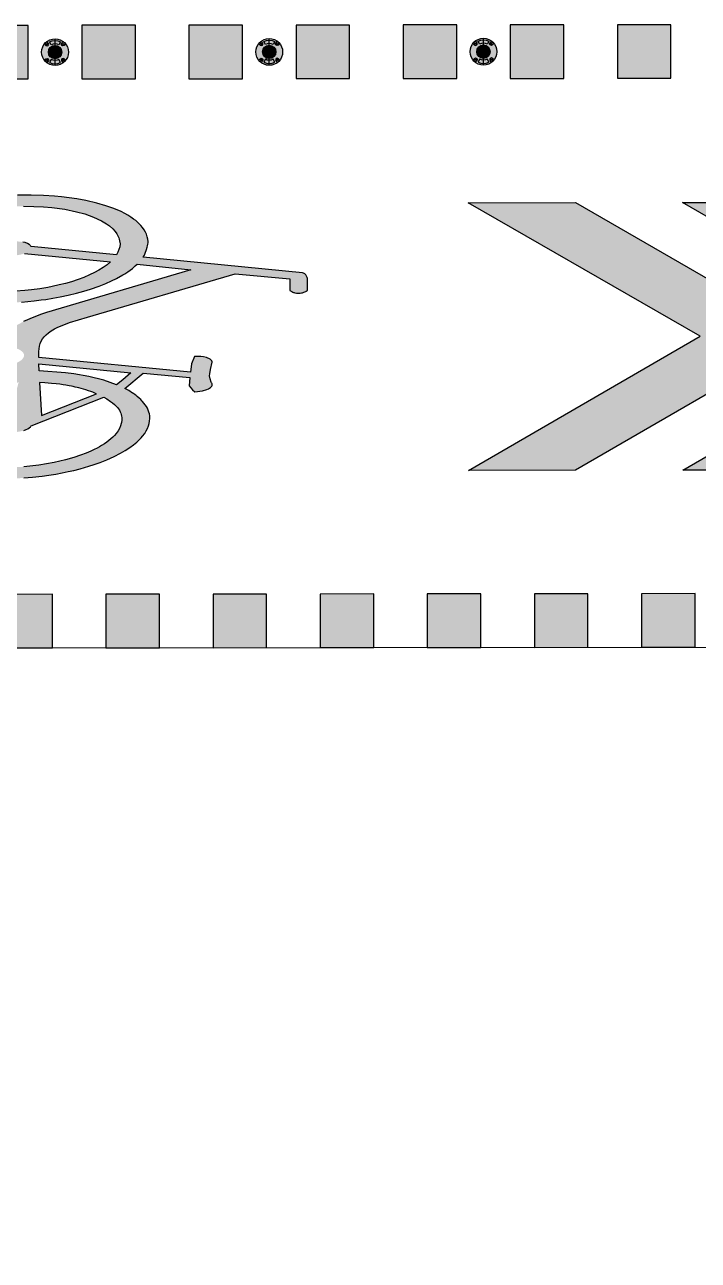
# Model space of a CAD drawing. Header units: metres. Extents: x 668617 to 675126, y 2286318 to 2293677.
# Drawn here: x 668991.56 to 668996.59, y 2287198.26 to 2287207.49 of the extents above; entities that cross this region are included whole.
import ezdxf

# ---------------------------------------------------------------- set-up
doc = ezdxf.new("R2010")
doc.units = ezdxf.units.M
doc.header["$MEASUREMENT"] = 0
for name, color, linetype in [('DMTG-B-CuadrosVerdes', 94, 'Continuous'), ('DMTG-M-VIALETON', 92, 'Continuous'), ('DMTG-PB-BANQUETAS', 251, 'Continuous'), ('DMTG-SH-SOLO BUS BICI', 252, 'Continuous')]:
    doc.layers.add(name, color=color, linetype=linetype)

# ---------------------------------------------------------------- blocks, each defined once
blk = doc.blocks.new('*U113')
h = blk.add_hatch(color=256)
h.dxf.hatch_style = 1
h.paths.add_polyline_path([(12.6244, 4.2499), (13.0244, 4.2499), (13.0244, 4.6499), (12.6244, 4.6499)])
h = blk.add_hatch(color=256)
h.dxf.hatch_style = 1
h.paths.add_polyline_path([(12.6244, 4.2499), (13.0244, 4.2499), (13.0244, 4.6499), (12.6244, 4.6499)])
h = blk.add_hatch(color=256)
h.dxf.hatch_style = 1
h.paths.add_polyline_path([(13.4244, 4.2499), (13.8244, 4.2499), (13.8244, 4.6499), (13.4244, 4.6499)])
h = blk.add_hatch(color=256)
h.dxf.hatch_style = 1
h.paths.add_polyline_path([(13.4244, 4.2499), (13.8244, 4.2499), (13.8244, 4.6499), (13.4244, 4.6499)])
h = blk.add_hatch(color=256)
h.dxf.hatch_style = 1
h.paths.add_polyline_path([(14.2244, 4.2499), (14.6244, 4.2499), (14.6244, 4.6499), (14.2244, 4.6499)])
h = blk.add_hatch(color=256)
h.dxf.hatch_style = 1
h.paths.add_polyline_path([(14.2244, 4.2499), (14.6244, 4.2499), (14.6244, 4.6499), (14.2244, 4.6499)])
h = blk.add_hatch(color=256)
h.dxf.hatch_style = 1
h.paths.add_polyline_path([(15.0244, 4.2499), (15.4244, 4.2499), (15.4244, 4.6499), (15.0244, 4.6499)])
h = blk.add_hatch(color=256)
h.dxf.hatch_style = 1
h.paths.add_polyline_path([(15.0244, 4.2499), (15.4244, 4.2499), (15.4244, 4.6499), (15.0244, 4.6499)])
h = blk.add_hatch(color=256)
h.dxf.hatch_style = 1
h.paths.add_polyline_path([(15.8244, 4.2499), (16.2244, 4.2499), (16.2244, 4.6499), (15.8244, 4.6499)])
h = blk.add_hatch(color=256)
h.dxf.hatch_style = 1
h.paths.add_polyline_path([(15.8244, 4.2499), (16.2244, 4.2499), (16.2244, 4.6499), (15.8244, 4.6499)])
h = blk.add_hatch(color=256)
h.dxf.hatch_style = 1
h.paths.add_polyline_path([(16.6244, 4.2499), (17.0244, 4.2499), (17.0244, 4.6499), (16.6244, 4.6499)])
h = blk.add_hatch(color=256)
h.dxf.hatch_style = 1
h.paths.add_polyline_path([(16.6244, 4.2499), (17.0244, 4.2499), (17.0244, 4.6499), (16.6244, 4.6499)])
h = blk.add_hatch(color=256)
h.dxf.hatch_style = 1
h.paths.add_polyline_path([(17.4244, 4.2499), (17.8244, 4.2499), (17.8244, 4.6499), (17.4244, 4.6499)])
h = blk.add_hatch(color=256)
h.dxf.hatch_style = 1
h.paths.add_polyline_path([(12.8, 0), (13.2, 0), (13.2, 0.4), (12.8, 0.4)])
h = blk.add_hatch(color=256)
h.dxf.hatch_style = 1
h.paths.add_polyline_path([(12.8, 0), (13.2, 0), (13.2, 0.4), (12.8, 0.4)])
h = blk.add_hatch(color=256)
h.dxf.hatch_style = 1
h.paths.add_polyline_path([(13.6, 0), (14, 0), (14, 0.4), (13.6, 0.4)])
h = blk.add_hatch(color=256)
h.dxf.hatch_style = 1
h.paths.add_polyline_path([(13.6, 0), (14, 0), (14, 0.4), (13.6, 0.4)])
h = blk.add_hatch(color=256)
h.dxf.hatch_style = 1
h.paths.add_polyline_path([(14.4, 0), (14.8, 0), (14.8, 0.4), (14.4, 0.4)])
h = blk.add_hatch(color=256)
h.dxf.hatch_style = 1
h.paths.add_polyline_path([(14.4, 0), (14.8, 0), (14.8, 0.4), (14.4, 0.4)])
h = blk.add_hatch(color=256)
h.dxf.hatch_style = 1
h.paths.add_polyline_path([(15.2, 0), (15.6, 0), (15.6, 0.4), (15.2, 0.4)])
h = blk.add_hatch(color=256)
h.dxf.hatch_style = 1
h.paths.add_polyline_path([(15.2, 0), (15.6, 0), (15.6, 0.4), (15.2, 0.4)])
h = blk.add_hatch(color=256)
h.dxf.hatch_style = 1
h.paths.add_polyline_path([(16, 0), (16.4, 0), (16.4, 0.4), (16, 0.4)])
h = blk.add_hatch(color=256)
h.dxf.hatch_style = 1
h.paths.add_polyline_path([(16, 0), (16.4, 0), (16.4, 0.4), (16, 0.4)])
h = blk.add_hatch(color=256)
h.dxf.hatch_style = 1
h.paths.add_polyline_path([(16.8, 0), (17.2, 0), (17.2, 0.4), (16.8, 0.4)])
h = blk.add_hatch(color=256)
h.dxf.hatch_style = 1
h.paths.add_polyline_path([(16.8, 0), (17.2, 0), (17.2, 0.4), (16.8, 0.4)])
h = blk.add_hatch(color=256)
h.dxf.hatch_style = 1
h.paths.add_polyline_path([(17.6, 0), (18, 0), (18, 0.4), (17.6, 0.4)])
for points in [[(12.6244, 4.2499), (13.0244, 4.2499), (13.0244, 4.6499), (12.6244, 4.6499)], [(12.6244, 4.2499), (13.0244, 4.2499), (13.0244, 4.6499), (12.6244, 4.6499)], [(13.4244, 4.2499), (13.8244, 4.2499), (13.8244, 4.6499), (13.4244, 4.6499)], [(13.4244, 4.2499), (13.8244, 4.2499), (13.8244, 4.6499), (13.4244, 4.6499)], [(14.2244, 4.2499), (14.6244, 4.2499), (14.6244, 4.6499), (14.2244, 4.6499)], [(14.2244, 4.2499), (14.6244, 4.2499), (14.6244, 4.6499), (14.2244, 4.6499)], [(15.0244, 4.2499), (15.4244, 4.2499), (15.4244, 4.6499), (15.0244, 4.6499)], [(15.0244, 4.2499), (15.4244, 4.2499), (15.4244, 4.6499), (15.0244, 4.6499)], [(15.8244, 4.2499), (16.2244, 4.2499), (16.2244, 4.6499), (15.8244, 4.6499)], [(15.8244, 4.2499), (16.2244, 4.2499), (16.2244, 4.6499), (15.8244, 4.6499)], [(16.6244, 4.2499), (17.0244, 4.2499), (17.0244, 4.6499), (16.6244, 4.6499)], [(16.6244, 4.2499), (17.0244, 4.2499), (17.0244, 4.6499), (16.6244, 4.6499)], [(17.4244, 4.2499), (17.8244, 4.2499), (17.8244, 4.6499), (17.4244, 4.6499)], [(12.8, 0), (13.2, 0), (13.2, 0.4), (12.8, 0.4)], [(12.8, 0), (13.2, 0), (13.2, 0.4), (12.8, 0.4)], [(13.6, 0), (14, 0), (14, 0.4), (13.6, 0.4)], [(13.6, 0), (14, 0), (14, 0.4), (13.6, 0.4)], [(14.4, 0), (14.8, 0), (14.8, 0.4), (14.4, 0.4)], [(14.4, 0), (14.8, 0), (14.8, 0.4), (14.4, 0.4)], [(15.2, 0), (15.6, 0), (15.6, 0.4), (15.2, 0.4)], [(15.2, 0), (15.6, 0), (15.6, 0.4), (15.2, 0.4)], [(16, 0), (16.4, 0), (16.4, 0.4), (16, 0.4)], [(16, 0), (16.4, 0), (16.4, 0.4), (16, 0.4)], [(16.8, 0), (17.2, 0), (17.2, 0.4), (16.8, 0.4)], [(16.8, 0), (17.2, 0), (17.2, 0.4), (16.8, 0.4)], [(17.6, 0), (18, 0), (18, 0.4), (17.6, 0.4)]]:
    blk.add_lwpolyline(points, close=True)
blk = doc.blocks.new('*U227')
at = {"ltscale": 50}
h = blk.add_hatch(color=252, dxfattribs=at)
h.dxf.hatch_style = 1
h.paths.add_polyline_path([(-0.9999, 10.3991), (0.0001, 12.1293), (1.0001, 10.3991), (1.0001, 11.1986), (0.0001, 12.9293), (-0.9999, 11.1986)])
h = blk.add_hatch(color=252, dxfattribs=at)
h.dxf.hatch_style = 1
h.paths.add_polyline_path([(-0.9999, 8.8), (0.0001, 10.5303), (1.0001, 8.8), (1.0001, 9.5995), (0.0001, 11.3302), (-0.9999, 9.5995)])
h = blk.add_hatch(color=252)
h.dxf.hatch_style = 1
h.paths.add_polyline_path([(1.0529, 5.4769), (1.0478, 5.5424), (1.0391, 5.6153), (1.0322, 5.6654), (1.0239, 5.7174), (1.0151, 5.7652), (1.0058, 5.8101), (0.9968, 5.851), (0.9844, 5.8993), (0.9757, 5.9306), (0.9656, 5.9646), (0.953, 6.0043), (0.9372, 6.0483), (0.9171, 6.0992), (0.894, 6.1518), (0.8696, 6.1995), (0.8488, 6.2353), (0.8261, 6.271), (0.8069, 6.2966), (0.786, 6.3219), (0.7709, 6.3383), (0.7545, 6.3541), (0.7409, 6.3657), (0.7205, 6.3815), (0.7019, 6.3932), (0.6849, 6.4021), (0.6656, 6.4098), (0.6477, 6.4149), (0.6292, 6.4182), (0.6088, 6.4196), (0.604, 6.4196), (0.5897, 6.4185), (0.5748, 6.4159), (0.5613, 6.4124), (0.5473, 6.4075), (0.5333, 6.4013), (0.5203, 6.3941), (0.5067, 6.3853), (0.4939, 6.3756), (0.482, 6.3656), (0.4765, 6.3603), (0.4683, 6.3526), (0.4566, 6.3398), (0.4442, 6.3251), (0.4386, 6.3179), (0.4332, 6.311), (0.4239, 6.2975), (0.4191, 6.2902), (0.412, 6.2792), (0.408, 6.2726), (0.4015, 6.2617), (0.3965, 6.2528), (0.3911, 6.2429), (0.386, 6.2333), (0.271, 6.3696), (0.3026, 6.7193), (0.3671, 6.7132), (0.396, 6.7394), (0.411, 6.7551), (0.4036, 6.8123), (0.3946, 6.8443), (0.389, 6.8577), (0.3847, 6.8656), (0.3792, 6.8735), (0.3739, 6.8789), (0.3693, 6.8822), (0.3645, 6.8844), (0.3601, 6.8853), (0.3521, 6.8849), (0.3467, 6.8829), (0.3395, 6.8784), (0.3134, 6.8696), (0.292, 6.8659), (0.2755, 6.867), (0.245, 6.8719), (0.1897, 6.8862), (0.1864, 6.8854), (0.1792, 6.882), (0.1728, 6.8765), (0.1672, 6.8695), (0.1628, 6.8618), (0.1586, 6.8524), (0.1553, 6.8422), (0.1504, 6.8211), (0.1478, 6.8), (0.146, 6.7545), (0.2015, 6.7306), (0.2642, 6.7231), (0.154, 5.5901), (0.1307, 5.5898), (0.1091, 5.5904), (0.0887, 5.5924), (0.0677, 5.5964), (0.0484, 5.6019), (0.0308, 5.6093), (0.014, 5.6189), (-0.0021, 5.631), (-0.0171, 5.6454), (-0.0312, 5.6623), (-0.0456, 5.6829), (-0.0604, 5.7085), (-0.0722, 5.7321), (-0.0864, 5.7645), (-0.1078, 5.8212), (-0.1486, 5.9536), (-0.471, 7.0579), (-0.4313, 7.4666), (-0.3462, 7.4674), (-0.3428, 7.471), (-0.3397, 7.4762), (-0.3367, 7.4818), (-0.3339, 7.488), (-0.3313, 7.4943), (-0.33, 7.4985), (-0.3282, 7.5046), (-0.3259, 7.5161), (-0.3247, 7.5328), (-0.3253, 7.5434), (-0.3269, 7.554), (-0.3284, 7.5607), (-0.3317, 7.5709), (-0.3349, 7.579), (-0.3378, 7.5848), (-0.3405, 7.5894), (-0.3443, 7.5955), (-0.3473, 7.5988), (-0.4259, 7.5981), (-0.4341, 7.5972), (-0.4431, 7.5955), (-0.4526, 7.592), (-0.4614, 7.5868), (-0.4694, 7.5791), (-0.4756, 7.5686), (-0.4777, 7.5622), (-0.5945, 6.3712), (-0.5996, 6.3745), (-0.6116, 6.381), (-0.625, 6.3869), (-0.6539, 6.397), (-0.669, 6.4011), (-0.6813, 6.4041), (-0.6928, 6.4064), (-0.7025, 6.4078), (-0.7051, 6.408), (-0.7118, 6.4078), (-0.7301, 6.4061), (-0.7483, 6.4022), (-0.7662, 6.3963), (-0.7834, 6.3884), (-0.8005, 6.3785), (-0.8172, 6.3665), (-0.8329, 6.3532), (-0.8492, 6.3374), (-0.8682, 6.3153), (-0.8804, 6.2999), (-0.8947, 6.2793), (-0.9088, 6.2567), (-0.9215, 6.2333), (-0.9355, 6.2067), (-0.9589, 6.1522), (-0.9803, 6.092), (-1.0001, 6.0253), (-1.0192, 5.9438), (-1.0322, 5.8761), (-1.0473, 5.7608), (-1.0524, 5.7083), (-1.0574, 5.6272), (-1.0598, 5.5361), (-1.0584, 5.4324), (-1.0554, 5.3527), (-1.048, 5.2587), (-1.0304, 5.1181), (-1.0143, 5.0282), (-1.0072, 4.9971), (-0.9977, 4.9564), (-0.9883, 4.9165), (-0.9745, 4.8692), (-0.9671, 4.8439), (-0.9588, 4.818), (-0.9394, 4.7634), (-0.917, 4.7071), (-0.8889, 4.6454), (-0.8615, 4.5961), (-0.838, 4.56), (-0.8195, 4.5324), (-0.7955, 4.5032), (-0.7877, 4.4947), (-0.7787, 4.4848), (-0.7699, 4.4763), (-0.7621, 4.4685), (-0.7543, 4.4618), (-0.7457, 4.4542), (-0.734, 4.4454), (-0.7257, 4.4393), (-0.7153, 4.4327), (-0.7089, 4.4286), (-0.7022, 4.425), (-0.6916, 4.4195), (-0.6838, 4.4162), (-0.675, 4.4125), (-0.6684, 4.41), (-0.6595, 4.4075), (-0.6519, 4.4051), (-0.6449, 4.4038), (-0.6367, 4.4021), (-0.6284, 4.4013), (-0.6213, 4.4006), (-0.6112, 4.4), (-0.6051, 4.4011), (-0.5949, 4.4041), (-0.5838, 4.4078), (-0.5675, 4.4146), (-0.551, 4.4233), (-0.5337, 4.4342), (-0.5174, 4.4463), (-0.5008, 4.4601), (-0.4859, 4.4748), (-0.4707, 4.4914), (-0.4556, 4.5095), (-0.4408, 4.5294), (-0.4264, 4.5509), (-0.4129, 4.5731), (-0.4002, 4.5956), (-0.3872, 4.6209), (-0.365, 4.6702), (-0.3516, 4.7046), (-0.3379, 4.7441), (-0.3214, 4.7961), (-0.305, 4.861), (-0.2958, 4.9037), (-0.2828, 4.9729), (-0.2752, 5.0222), (-0.2689, 5.08), (-0.2626, 5.1448), (-0.2592, 5.2139), (-0.2567, 5.297), (-0.2569, 5.3641), (-0.2579, 5.3932), (-0.259, 5.4236), (-0.2613, 5.4622), (-0.2653, 5.5101), (-0.2697, 5.5576), (-0.2765, 5.6095), (-0.2808, 5.6446), (-0.2892, 5.6952), (-0.2989, 5.7503), (-0.3114, 5.8113), (-0.3263, 5.8719), (-0.3415, 5.9272), (-0.3571, 5.9774), (-0.3796, 6.0419), (-0.3988, 6.0908), (-0.4179, 6.1341), (-0.437, 6.1727), (-0.4626, 6.2183), (-0.4719, 6.2336), (-0.4871, 6.2565), (-0.5116, 6.2903), (-0.5303, 6.312), (-0.5427, 6.3252), (-0.5013, 6.726), (-0.1825, 5.6484), (-0.167, 5.604), (-0.156, 5.5746), (-0.1437, 5.5426), (-0.1284, 5.5065), (-0.1149, 5.4769), (-0.1005, 5.4485), (-0.0883, 5.4266), (-0.0757, 5.406), (-0.062, 5.3847), (-0.045, 5.3627), (-0.0293, 5.3455), (-0.0124, 5.3289), (0.0049, 5.316), (0.0176, 5.3086), (0.0259, 5.3044), (0.0263, 5.2962), (0.028, 5.2719), (0.0316, 5.2415), (0.0342, 5.2177), (0.0391, 5.1901), (0.0427, 5.1718), (0.0486, 5.1464), (0.0576, 5.1162), (0.0644, 5.096), (0.0155, 4.9364), (-0.0088, 4.9362), (-0.0097, 4.936), (-0.0133, 4.9337), (-0.0165, 4.9301), (-0.0192, 4.9252), (-0.0215, 4.9193), (-0.0232, 4.9125), (-0.0245, 4.9048), (-0.025, 4.8872), (-0.0227, 4.8703), (-0.0207, 4.8629), (-0.0181, 4.856), (-0.0152, 4.8505), (-0.0119, 4.8453), (-0.0084, 4.842), (-0.0048, 4.8398), (-0.0028, 4.8394), (-0.0017, 4.8392), (0.0937, 4.8401), (0.0964, 4.8412), (0.0998, 4.8443), (0.1028, 4.8487), (0.1053, 4.8541), (0.1073, 4.8608), (0.1088, 4.868), (0.11, 4.8846), (0.1082, 4.9021), (0.1043, 4.9171), (0.1014, 4.9237), (0.0983, 4.929), (0.0949, 4.9329), (0.0912, 4.9357), (0.0874, 4.9368), (0.0864, 4.937), (0.0725, 4.9369), (0.1002, 5.0254), (0.1069, 5.0169), (0.1206, 5.003), (0.1279, 4.9975), (0.1347, 4.9933), (0.1417, 4.9901), (0.1496, 4.9877), (0.1573, 4.9863), (0.1608, 4.9862), (0.1632, 4.9861), (0.1694, 4.9865), (0.181, 4.9893), (0.1919, 4.9948), (0.2018, 5.0023), (0.2107, 5.012), (0.219, 5.0236), (0.2265, 5.0368), (0.2337, 5.0521), (0.2451, 5.0843), (0.2497, 5.1012), (0.2574, 5.1359), (0.2633, 5.1725), (0.2671, 5.2068), (0.2687, 5.223), (0.2696, 5.2333), (0.2705, 5.2473), (0.278, 5.1886), (0.2843, 5.146), (0.2977, 5.073), (0.3107, 5.0081), (0.3253, 4.9468), (0.3419, 4.8876), (0.3623, 4.8238), (0.399, 4.7256), (0.4255, 4.6677), (0.4528, 4.6159), (0.4775, 4.5762), (0.505, 4.5371), (0.5353, 4.5003), (0.5575, 4.4793), (0.5761, 4.4629), (0.5887, 4.4529), (0.6038, 4.4428), (0.609, 4.4396), (0.6227, 4.4321), (0.6342, 4.4269), (0.6404, 4.4241), (0.6559, 4.4188), (0.6736, 4.4143), (0.6908, 4.412), (0.6994, 4.4114), (0.707, 4.4114), (0.7127, 4.4116), (0.721, 4.4123), (0.7394, 4.4153), (0.7572, 4.4204), (0.7743, 4.4272), (0.7921, 4.4364), (0.8101, 4.4482), (0.826, 4.4608), (0.8415, 4.4751), (0.8568, 4.4911), (0.8723, 4.5097), (0.887, 4.5296), (0.899, 4.5478), (0.9149, 4.5743), (0.9274, 4.5979), (0.9401, 4.6236), (0.9535, 4.6545), (0.9603, 4.6717), (0.9657, 4.6855), (0.971, 4.7003), (0.9753, 4.712), (0.9794, 4.7243), (0.9861, 4.745), (0.9946, 4.774), (1.0007, 4.7958), (1.0067, 4.8189), (1.0127, 4.8447), (1.0189, 4.873), (1.0236, 4.8958), (1.028, 4.9187), (1.0329, 4.9482), (1.0381, 4.9816), (1.0453, 5.0365), (1.0524, 5.1112), (1.0569, 5.1766), (1.0589, 5.2463), (1.0599, 5.2965), (1.0575, 5.3952)])
h.paths.add_polyline_path([(0.6103, 5.3651), (0.6131, 5.3512), (0.6155, 5.342), (0.619, 5.3293), (0.624, 5.3153), (0.6299, 5.3026), (0.6341, 5.2956), (0.6373, 5.2903), (0.6444, 5.2819), (0.6522, 5.2757), (0.6599, 5.2725), (0.6641, 5.2717), (0.669, 5.2722), (0.6737, 5.2737), (0.6783, 5.2765), (0.6827, 5.2802), (0.6868, 5.2849), (0.6908, 5.2905), (0.6944, 5.2973), (0.7009, 5.313), (0.7058, 5.3314), (0.7093, 5.3528), (0.7111, 5.3755), (0.711, 5.4004), (0.7099, 5.4186), (0.7068, 5.4419), (0.7029, 5.461), (0.6978, 5.479), (0.692, 5.4945), (0.6853, 5.5079), (0.6781, 5.5188), (0.6701, 5.5272), (0.6647, 5.5312), (0.4503, 6.0766), (0.4625, 6.0976), (0.4817, 6.1266), (0.4936, 6.1418), (0.5054, 6.1558), (0.5169, 6.1674), (0.5275, 6.177), (0.5383, 6.1856), (0.5482, 6.1922), (0.5595, 6.1982), (0.5697, 6.2028), (0.5803, 6.2064), (0.5914, 6.2091), (0.602, 6.2106), (0.6139, 6.2107), (0.6218, 6.21), (0.639, 6.2073), (0.6476, 6.2054), (0.6635, 6.201), (0.6842, 6.1923), (0.7011, 6.1835), (0.7215, 6.1685), (0.7355, 6.1561), (0.7482, 6.1439), (0.7614, 6.129), (0.7743, 6.1138), (0.7859, 6.0977), (0.7984, 6.0801), (0.8111, 6.0591), (0.8206, 6.0429), (0.8305, 6.0249), (0.8411, 6.0032), (0.8525, 5.9789), (0.8678, 5.9444), (0.8835, 5.9018), (0.9003, 5.8513), (0.9175, 5.7901), (0.9372, 5.7055), (0.9565, 5.5901), (0.969, 5.4786), (0.9741, 5.3858), (0.9752, 5.2717), (0.9691, 5.1749), (0.961, 5.0924), (0.9526, 5.0371), (0.9371, 4.9575), (0.915, 4.884), (0.8895, 4.8071), (0.8524, 4.7381), (0.8338, 4.709), (0.8168, 4.6871), (0.7951, 4.665), (0.777, 4.6507), (0.7602, 4.6403), (0.7457, 4.6328), (0.7332, 4.6284), (0.7179, 4.6241), (0.6961, 4.6223), (0.6853, 4.6224), (0.6697, 4.6245), (0.6566, 4.6271), (0.6416, 4.6324), (0.6137, 4.647), (0.5988, 4.6572), (0.5781, 4.6746), (0.5554, 4.6982), (0.5356, 4.7227), (0.5181, 4.7468), (0.5002, 4.7747), (0.4808, 4.8103), (0.4655, 4.8409), (0.4472, 4.8838), (0.4308, 4.9268), (0.4157, 4.9724), (0.4026, 5.0158), (0.3912, 5.0585), (0.3805, 5.1045), (0.3718, 5.1478), (0.3623, 5.2035), (0.3555, 5.2469), (0.3512, 5.2826), (0.3472, 5.3294), (0.3416, 5.3985), (0.3395, 5.4398)], flags=16)
h.paths.add_polyline_path([(0.3404, 5.5969), (0.3424, 5.6367), (0.3465, 5.6844), (0.3504, 5.7208), (0.3536, 5.7464), (0.3575, 5.773), (0.3604, 5.792), (0.3626, 5.805), (0.3652, 5.8182), (0.3682, 5.8337), (0.3709, 5.8471), (0.3741, 5.8614), (0.3775, 5.8768), (0.3809, 5.8899), (0.3852, 5.9065), (0.3895, 5.9233), (0.3953, 5.9421), (0.4017, 5.9619), (0.4067, 5.9778), (0.4123, 5.9931), (0.4189, 6.0095), (0.4243, 6.0224), (0.5853, 5.6104)], flags=16)
h.paths.add_polyline_path([(0.2519, 5.5924), (0.2013, 5.5901), (0.2676, 6.2783), (0.3198, 6.2185), (0.3576, 6.17), (0.3234, 6.0761), (0.2961, 5.9632), (0.2753, 5.8518), (0.2683, 5.79)], flags=16)
h.paths.add_polyline_path([(0.2037, 5.3977), (0.2074, 5.3856), (0.2111, 5.3714), (0.2165, 5.3458), (0.2185, 5.3336), (0.2204, 5.3179), (0.2223, 5.294), (0.223, 5.2715), (0.2231, 5.2562), (0.2213, 5.2244), (0.2206, 5.2186), (0.2182, 5.2005), (0.2152, 5.1846), (0.2119, 5.1705), (0.2082, 5.1579), (0.2056, 5.1506), (0.2019, 5.1412), (0.199, 5.135), (0.1956, 5.1284), (0.1896, 5.1188), (0.1837, 5.1114), (0.1776, 5.1057), (0.1744, 5.1034), (0.1716, 5.1015), (0.165, 5.0986), (0.1586, 5.0972), (0.1509, 5.0972), (0.1436, 5.099), (0.1369, 5.1023), (0.1311, 5.1062), (0.1265, 5.1103), (0.1665, 5.2394), (0.1673, 5.2431), (0.1679, 5.2472), (0.1682, 5.2515), (0.1684, 5.2553), (0.1685, 5.2623), (0.1683, 5.2684), (0.1681, 5.2714), (0.1676, 5.276), (0.1667, 5.2815), (0.1658, 5.2866), (0.1649, 5.2902), (0.1642, 5.293), (0.1631, 5.2968), (0.1617, 5.3008), (0.1606, 5.3033), (0.1589, 5.3072), (0.1573, 5.31), (0.1553, 5.3131), (0.1532, 5.3156), (0.1517, 5.3172), (0.1502, 5.3184), (0.1494, 5.3189), (0.1486, 5.3194), (0.1479, 5.3198), (0.1474, 5.32), (0.1468, 5.3202), (0.1461, 5.3205), (0.1457, 5.3206), (0.1452, 5.3207), (0.1446, 5.3208), (0.1439, 5.3209), (0.1432, 5.3209), (0.1423, 5.3208), (0.1417, 5.3207), (0.1408, 5.3204), (0.1398, 5.3201), (0.1388, 5.3196), (0.1379, 5.3189), (0.137, 5.3183), (0.1362, 5.3174), (0.1351, 5.3162), (0.1341, 5.315), (0.1333, 5.3136), (0.1322, 5.3116), (0.1313, 5.3097), (0.1304, 5.3075), (0.129, 5.3032), (0.0897, 5.177), (0.0845, 5.1938), (0.079, 5.2162), (0.0741, 5.2444), (0.0713, 5.2682), (0.07, 5.2863), (0.0692, 5.3044), (0.07, 5.3362), (0.0725, 5.3647), (0.0751, 5.3828), (0.0778, 5.3965), (0.0828, 5.4151), (0.0856, 5.4238), (0.0886, 5.4313), (0.0905, 5.4363), (0.094, 5.4437), (0.0982, 5.4517), (0.1025, 5.458), (0.109, 5.4665), (0.1153, 5.472), (0.1214, 5.4761), (0.1282, 5.479), (0.1364, 5.4805), (0.1446, 5.4794), (0.1516, 5.4768), (0.1579, 5.4733), (0.1639, 5.4684), (0.1687, 5.4638), (0.1735, 5.4584), (0.1795, 5.4504), (0.1874, 5.4372), (0.1936, 5.4245), (0.1997, 5.4091)], flags=16)
h.paths.add_polyline_path([(-0.342, 5.4195), (-0.3403, 5.3572), (-0.3403, 5.2793), (-0.3427, 5.1904), (-0.3518, 5.0877), (-0.3743, 4.9675), (-0.3969, 4.8736), (-0.4185, 4.8153), (-0.4385, 4.7684), (-0.4764, 4.7024), (-0.5039, 4.6679), (-0.5259, 4.6473), (-0.5432, 4.6346), (-0.5562, 4.6266), (-0.5723, 4.6193), (-0.5879, 4.614), (-0.6029, 4.6111), (-0.6201, 4.61), (-0.6368, 4.6114), (-0.6517, 4.6139), (-0.6692, 4.6195), (-0.6845, 4.6263), (-0.7003, 4.6351), (-0.7172, 4.6465), (-0.7318, 4.6586), (-0.744, 4.6698), (-0.755, 4.6818), (-0.7619, 4.6895), (-0.7757, 4.7062), (-0.7871, 4.7217), (-0.8008, 4.7418), (-0.8139, 4.7628), (-0.8243, 4.7809), (-0.8311, 4.7936), (-0.8382, 4.8071), (-0.8482, 4.8284), (-0.8541, 4.8412), (-0.8631, 4.8613), (-0.8705, 4.8802), (-0.8789, 4.9012), (-0.8871, 4.9241), (-0.8955, 4.9495), (-0.9046, 4.9787), (-0.9116, 5.0026), (-0.9218, 5.0406), (-0.9289, 5.0699), (-0.9354, 5.0993), (-0.9408, 5.1256), (-0.9479, 5.1636), (-0.9541, 5.2015), (-0.9591, 5.236), (-0.9645, 5.2812), (-0.968, 5.3165), (-0.9715, 5.3594), (-0.9733, 5.39), (-0.9747, 5.4195), (-0.9764, 5.4774), (-0.9758, 5.5555), (-0.9723, 5.628), (-0.9667, 5.6895), (-0.9538, 5.7851), (-0.9354, 5.8743), (-0.9191, 5.9345), (-0.8952, 6.0004), (-0.8674, 6.0603), (-0.8443, 6.0972), (-0.8288, 6.1197), (-0.8074, 6.1439), (-0.7882, 6.1615), (-0.7699, 6.1751), (-0.7554, 6.183), (-0.7392, 6.1895), (-0.729, 6.1931), (-0.7184, 6.1953), (-0.6959, 6.1982), (-0.674, 6.1961), (-0.652, 6.1905), (-0.6331, 6.1828), (-0.6141, 6.1714), (-0.6749, 5.5338), (-0.6797, 5.5314), (-0.684, 5.5282), (-0.6879, 5.5241), (-0.6921, 5.5188), (-0.6993, 5.5059), (-0.7048, 5.4901), (-0.7095, 5.4714), (-0.7126, 5.4499), (-0.7141, 5.4281), (-0.7135, 5.4028), (-0.7112, 5.377), (-0.7067, 5.3522), (-0.7013, 5.3305), (-0.6936, 5.3104), (-0.6895, 5.302), (-0.6853, 5.2949), (-0.6811, 5.2888), (-0.6789, 5.286), (-0.6757, 5.2825), (-0.6709, 5.2782), (-0.6655, 5.2749), (-0.6603, 5.273), (-0.6549, 5.2723), (-0.6495, 5.2729), (-0.6446, 5.2747), (-0.6398, 5.2779), (-0.6352, 5.2823), (-0.6307, 5.288), (-0.6267, 5.2947), (-0.623, 5.3023), (-0.6198, 5.3106), (-0.6143, 5.3303), (-0.6105, 5.3527), (-0.6087, 5.3774), (-0.6089, 5.4036), (-0.6108, 5.4263), (-0.6139, 5.4471), (-0.6184, 5.4666), (-0.6239, 5.4844), (-0.5614, 6.1266), (-0.5397, 6.1009), (-0.5197, 6.0733), (-0.4987, 6.0398), (-0.4817, 6.0084), (-0.4637, 5.9703), (-0.4445, 5.9265), (-0.4294, 5.8856), (-0.4125, 5.8351), (-0.4002, 5.7901), (-0.3883, 5.7445), (-0.3768, 5.6919), (-0.3701, 5.658), (-0.3603, 5.5983), (-0.3527, 5.5373), (-0.3474, 5.4877)], flags=16)
for points in [[(-0.9999, 10.3991), (-0.9999, 11.1986), (0.0001, 12.9293), (1.0001, 11.1986), (1.0001, 10.3991), (0.0001, 12.1293), (-0.9999, 10.3991)], [(-0.9999, 8.8), (-0.9999, 9.5995), (0.0001, 11.3302), (1.0001, 9.5995), (1.0001, 8.8), (0.0001, 10.5303), (-0.9999, 8.8)], [(0.154, 5.5901), (0.1307, 5.5898), (0.1091, 5.5904), (0.0887, 5.5924), (0.0677, 5.5964), (0.0484, 5.6019), (0.0308, 5.6093), (0.014, 5.6189), (-0.0021, 5.631), (-0.0171, 5.6454), (-0.0312, 5.6623), (-0.0456, 5.6829), (-0.0604, 5.7085), (-0.0722, 5.7321), (-0.0864, 5.7645), (-0.1078, 5.8212), (-0.1486, 5.9536), (-0.471, 7.0579), (-0.4313, 7.4666), (-0.3462, 7.4674), (-0.3428, 7.471), (-0.3397, 7.4762), (-0.3367, 7.4818), (-0.3339, 7.488), (-0.3313, 7.4943), (-0.33, 7.4985), (-0.3282, 7.5046), (-0.3259, 7.5161), (-0.3247, 7.5328), (-0.3253, 7.5434), (-0.3269, 7.554), (-0.3284, 7.5607), (-0.3317, 7.5709), (-0.3349, 7.579), (-0.3378, 7.5848), (-0.3405, 7.5894), (-0.3443, 7.5955), (-0.3473, 7.5988), (-0.4259, 7.5981), (-0.4341, 7.5972), (-0.4431, 7.5955), (-0.4526, 7.592), (-0.4614, 7.5868), (-0.4694, 7.5791), (-0.4756, 7.5686), (-0.4777, 7.5622), (-0.5945, 6.3712), (-0.5996, 6.3745), (-0.6116, 6.381), (-0.625, 6.3869), (-0.6539, 6.397), (-0.669, 6.4011), (-0.6813, 6.4041), (-0.6928, 6.4064), (-0.7025, 6.4078), (-0.7051, 6.408), (-0.7118, 6.4078), (-0.7301, 6.4061), (-0.7483, 6.4022), (-0.7662, 6.3963), (-0.7834, 6.3884), (-0.8005, 6.3785), (-0.8172, 6.3665), (-0.8329, 6.3532), (-0.8492, 6.3374), (-0.8682, 6.3153), (-0.8804, 6.2999), (-0.8947, 6.2793), (-0.9088, 6.2567), (-0.9215, 6.2333), (-0.9355, 6.2067), (-0.9589, 6.1522), (-0.9803, 6.092), (-1.0001, 6.0253), (-1.0192, 5.9438), (-1.0322, 5.8761), (-1.0473, 5.7608), (-1.0524, 5.7083), (-1.0574, 5.6272), (-1.0598, 5.5361), (-1.0584, 5.4324)], [(-0.2613, 5.4622), (-0.2653, 5.5101), (-0.2697, 5.5576), (-0.2765, 5.6095), (-0.2808, 5.6446), (-0.2892, 5.6952), (-0.2989, 5.7503), (-0.3114, 5.8113), (-0.3263, 5.8719), (-0.3415, 5.9272), (-0.3571, 5.9774), (-0.3796, 6.0419), (-0.3988, 6.0908), (-0.4179, 6.1341), (-0.437, 6.1727), (-0.4626, 6.2183), (-0.4719, 6.2336), (-0.4871, 6.2565), (-0.5116, 6.2903), (-0.5303, 6.312), (-0.5427, 6.3252), (-0.5013, 6.726), (-0.1825, 5.6484), (-0.167, 5.604), (-0.156, 5.5746), (-0.1437, 5.5426), (-0.1284, 5.5065), (-0.1149, 5.4769)], [(1.0529, 5.4769), (1.0478, 5.5424), (1.0391, 5.6153), (1.0322, 5.6654), (1.0239, 5.7174), (1.0151, 5.7652), (1.0058, 5.8101), (0.9968, 5.851), (0.9844, 5.8993), (0.9757, 5.9306), (0.9656, 5.9646), (0.953, 6.0043), (0.9372, 6.0483), (0.9171, 6.0992), (0.894, 6.1518), (0.8696, 6.1995), (0.8488, 6.2353), (0.8261, 6.271), (0.8069, 6.2966), (0.786, 6.3219), (0.7709, 6.3383), (0.7545, 6.3541), (0.7409, 6.3657), (0.7205, 6.3815), (0.7019, 6.3932), (0.6849, 6.4021), (0.6656, 6.4098), (0.6477, 6.4149), (0.6292, 6.4182), (0.6088, 6.4196), (0.604, 6.4196), (0.5897, 6.4185), (0.5748, 6.4159), (0.5613, 6.4124), (0.5473, 6.4075), (0.5333, 6.4013), (0.5203, 6.3941), (0.5067, 6.3853), (0.4939, 6.3756), (0.482, 6.3656), (0.4765, 6.3603), (0.4683, 6.3526), (0.4566, 6.3398), (0.4442, 6.3251), (0.4386, 6.3179), (0.4332, 6.311), (0.4239, 6.2975), (0.4191, 6.2902), (0.412, 6.2792), (0.408, 6.2726), (0.4015, 6.2617), (0.3965, 6.2528), (0.3911, 6.2429), (0.386, 6.2333), (0.271, 6.3696), (0.3026, 6.7193), (0.3671, 6.7132), (0.396, 6.7394), (0.411, 6.7551), (0.4036, 6.8123), (0.3946, 6.8443), (0.389, 6.8577), (0.3847, 6.8656), (0.3792, 6.8735), (0.3739, 6.8789), (0.3693, 6.8822), (0.3645, 6.8844), (0.3601, 6.8853), (0.3521, 6.8849), (0.3467, 6.8829), (0.3441, 6.8813), (0.3387, 6.8782), (0.3134, 6.8696), (0.292, 6.8659), (0.2755, 6.867), (0.245, 6.8719), (0.1897, 6.8862), (0.1864, 6.8854), (0.1792, 6.882), (0.1728, 6.8765), (0.1672, 6.8695), (0.1628, 6.8618), (0.1586, 6.8524), (0.1553, 6.8422), (0.1504, 6.8211), (0.1478, 6.8), (0.146, 6.7545), (0.2015, 6.7306), (0.2642, 6.7231), (0.154, 5.5901)], [(-0.5075, 7.2589), (-0.5075, 7.2589)], [(0.2013, 5.5901), (0.2676, 6.2783), (0.3198, 6.2185), (0.3576, 6.17), (0.3234, 6.0761), (0.2961, 5.9632), (0.2753, 5.8518), (0.2683, 5.79), (0.2519, 5.5924), (0.2013, 5.5901)], [(-0.6141, 6.1714), (-0.6749, 5.5338), (-0.6797, 5.5314), (-0.684, 5.5282), (-0.6879, 5.5241), (-0.6921, 5.5188), (-0.6993, 5.5059), (-0.7048, 5.4901), (-0.7095, 5.4714)], [(-0.6239, 5.4844), (-0.5614, 6.1266), (-0.5397, 6.1009), (-0.5197, 6.0733), (-0.4987, 6.0398), (-0.4817, 6.0084), (-0.4637, 5.9703), (-0.4445, 5.9265), (-0.4294, 5.8856), (-0.4125, 5.8351), (-0.4002, 5.7901), (-0.3883, 5.7445), (-0.3768, 5.6919), (-0.3701, 5.658), (-0.3603, 5.5983), (-0.3527, 5.5373), (-0.3474, 5.4877), (-0.342, 5.4195)], [(-0.9764, 5.4774), (-0.9758, 5.5555), (-0.9723, 5.628), (-0.9667, 5.6895), (-0.9538, 5.7851), (-0.9354, 5.8743), (-0.9191, 5.9345), (-0.8952, 6.0004), (-0.8674, 6.0603), (-0.8443, 6.0972), (-0.8288, 6.1197), (-0.8074, 6.1439), (-0.7882, 6.1615), (-0.7699, 6.1751), (-0.7554, 6.183), (-0.7392, 6.1895), (-0.729, 6.1931), (-0.7184, 6.1953), (-0.6959, 6.1982), (-0.674, 6.1961), (-0.652, 6.1905), (-0.6331, 6.1828), (-0.6141, 6.1714)], [(0.6978, 5.479), (0.692, 5.4945), (0.6853, 5.5079), (0.6781, 5.5188), (0.6701, 5.5272), (0.6662, 5.5301), (0.6643, 5.5322), (0.4506, 6.0757), (0.4506, 6.0771), (0.4625, 6.0976), (0.4817, 6.1266), (0.4936, 6.1418), (0.5054, 6.1558), (0.5169, 6.1674), (0.5275, 6.177), (0.5383, 6.1856), (0.5482, 6.1922), (0.5595, 6.1982), (0.5697, 6.2028), (0.5803, 6.2064), (0.5914, 6.2091), (0.602, 6.2106), (0.6139, 6.2107), (0.6218, 6.21), (0.639, 6.2073), (0.6476, 6.2054), (0.6635, 6.201), (0.6842, 6.1923), (0.7011, 6.1835), (0.7215, 6.1685), (0.7355, 6.1561), (0.7482, 6.1439), (0.7614, 6.129), (0.7743, 6.1138), (0.7859, 6.0977), (0.7984, 6.0801), (0.8111, 6.0591), (0.8206, 6.0429), (0.8305, 6.0249), (0.8411, 6.0032), (0.8525, 5.9789), (0.8678, 5.9444), (0.8835, 5.9018), (0.9003, 5.8513), (0.9175, 5.7901), (0.9372, 5.7055), (0.9565, 5.5901), (0.969, 5.4786)], [(0.3404, 5.5969), (0.5853, 5.6104), (0.4243, 6.0224), (0.4189, 6.0095), (0.4123, 5.9931), (0.4067, 5.9778), (0.4017, 5.9619), (0.3953, 5.9421), (0.3895, 5.9233), (0.3852, 5.9065), (0.3809, 5.8899), (0.3775, 5.8768), (0.3741, 5.8614), (0.3709, 5.8471), (0.3682, 5.8337), (0.3652, 5.8182), (0.3626, 5.805), (0.3604, 5.792), (0.3575, 5.773), (0.3536, 5.7464), (0.3504, 5.7208), (0.3465, 5.6844), (0.3424, 5.6367), (0.3404, 5.5969)]]:
    blk.add_lwpolyline(points)
blk = doc.blocks.new('*U52')
at = {"true_color": 0x58ba48}
h = blk.add_hatch(color=85, dxfattribs=at)
h.dxf.hatch_style = 1
h.paths.add_polyline_path([(26.1916, 10.9988, 1), (26.2916, 10.9989, 1)], flags=0)
h.paths.add_polyline_path([(26.191, 11.067), (26.1802, 11.0778, 0.062746), (26.1626, 11.0601), (26.1734, 11.0493, 0.413879), (26.191, 11.0494, 0.414549)], flags=17)
h.paths.add_polyline_path([(26.1883, 11.0582, -1), (26.176, 11.0582, -1)], flags=16)
h.paths.add_polyline_path([(26.1916, 10.9988, 1), (26.2916, 10.9989, 1)], flags=16)
h.paths.add_polyline_path([(26.3029, 11.0779), (26.2921, 11.0671, 0.413879), (26.2921, 11.0495, 0.414549), (26.3098, 11.0495), (26.3206, 11.0603, 0.062746)], flags=17)
h.paths.add_polyline_path([(26.3071, 11.0583, -1), (26.2948, 11.0583, -1)], flags=16)
h.paths.add_polyline_path([(26.3207, 10.9376), (26.3099, 10.9484, 0.413879), (26.2922, 10.9484, 0.414549), (26.2923, 10.9307), (26.303, 10.9199, 0.062746)], flags=17)
h.paths.add_polyline_path([(26.295, 10.9395, -1), (26.3072, 10.9395, -1)], flags=16)
h.paths.add_polyline_path([(26.1911, 10.9482, 0.414549), (26.1734, 10.9482), (26.1627, 10.9375, 0.062746), (26.1804, 10.9198), (26.1912, 10.9306, 0.413879)], flags=17)
h.paths.add_polyline_path([(26.1762, 10.9394, -1), (26.1884, 10.9394, -1)], flags=16)
h.paths.add_polyline_path([(26.3206, 11.0603), (26.3098, 11.0495, -0.414549), (26.2921, 11.0495, -0.413879), (26.2921, 11.0671), (26.3029, 11.0779, 0.342564), (26.1802, 11.0778), (26.191, 11.067, -0.414549), (26.191, 11.0494, -0.413879), (26.1734, 11.0493), (26.1626, 11.0601, 0.166532), (26.1416, 10.9987, 0.166532), (26.1627, 10.9375), (26.1734, 10.9482, -0.414549), (26.1911, 10.9482, -0.413879), (26.1912, 10.9306), (26.1804, 10.9198, 0.342564), (26.303, 10.9199), (26.2923, 10.9307, -0.414549), (26.2922, 10.9484, -0.413879), (26.3099, 10.9484), (26.3207, 10.9376, 0.166532), (26.3416, 10.999, 0.166532)])
h.paths.add_polyline_path([(26.2916, 10.9989, -1), (26.1916, 10.9988, -1)], flags=0)
h.paths.add_polyline_path([(26.2706, 11.0543, 0.245947), (26.2126, 11.0542), (26.201, 11.0763, -0.245947), (26.2821, 11.0764)], flags=16)
h.paths.add_polyline_path([(26.2707, 10.9435), (26.2823, 10.9214, -0.245947), (26.2011, 10.9213), (26.2127, 10.9435, 0.245947)], flags=16)
at = {"true_color": 0xc7c8ca}
h = blk.add_hatch(color=9, dxfattribs=at)
h.dxf.hatch_style = 1
h.paths.add_polyline_path([(26.2821, 11.0764, 0.245947), (26.201, 11.0763), (26.2126, 11.0542, -0.245947), (26.2706, 11.0543)])
h.paths.add_polyline_path([(26.2823, 10.9214), (26.2707, 10.9435, -0.245947), (26.2127, 10.9435), (26.2011, 10.9213, 0.245947)])
at = {"true_color": 0x58ba48}
h = blk.add_hatch(color=85, dxfattribs=at)
h.dxf.hatch_style = 1
h.paths.add_polyline_path([(27.7916, 11.0005, 1), (27.8916, 11.0006, 1)], flags=0)
h.paths.add_polyline_path([(27.791, 11.0688), (27.7802, 11.0795, 0.062746), (27.7626, 11.0618), (27.7734, 11.0511, 0.413879), (27.791, 11.0511, 0.414549)], flags=17)
h.paths.add_polyline_path([(27.7883, 11.0599, -1), (27.776, 11.0599, -1)], flags=16)
h.paths.add_polyline_path([(27.7916, 11.0005, 1), (27.8916, 11.0006, 1)], flags=16)
h.paths.add_polyline_path([(27.9029, 11.0796), (27.8921, 11.0689, 0.413879), (27.8921, 11.0512, 0.414549), (27.9098, 11.0512), (27.9206, 11.062, 0.062746)], flags=17)
h.paths.add_polyline_path([(27.9071, 11.06, -1), (27.8948, 11.06, -1)], flags=16)
h.paths.add_polyline_path([(27.9207, 10.9393), (27.9099, 10.9501, 0.413879), (27.8922, 10.9501, 0.414549), (27.8923, 10.9324), (27.903, 10.9216, 0.062746)], flags=17)
h.paths.add_polyline_path([(27.895, 10.9412, -1), (27.9072, 10.9413, -1)], flags=16)
h.paths.add_polyline_path([(27.7911, 10.95, 0.414549), (27.7734, 10.9499), (27.7627, 10.9392, 0.062746), (27.7804, 10.9215), (27.7912, 10.9323, 0.413879)], flags=17)
h.paths.add_polyline_path([(27.7762, 10.9411, -1), (27.7884, 10.9411, -1)], flags=16)
h.paths.add_polyline_path([(27.9206, 11.062), (27.9098, 11.0512, -0.414549), (27.8921, 11.0512, -0.413879), (27.8921, 11.0689), (27.9029, 11.0796, 0.342564), (27.7802, 11.0795), (27.791, 11.0688, -0.414549), (27.791, 11.0511, -0.413879), (27.7734, 11.0511), (27.7626, 11.0618, 0.166532), (27.7416, 11.0005, 0.166532), (27.7627, 10.9392), (27.7734, 10.9499, -0.414549), (27.7911, 10.95, -0.413879), (27.7912, 10.9323), (27.7804, 10.9215, 0.342564), (27.903, 10.9216), (27.8923, 10.9324, -0.414549), (27.8922, 10.9501, -0.413879), (27.9099, 10.9501), (27.9207, 10.9393, 0.166532), (27.9416, 11.0007, 0.166532)])
h.paths.add_polyline_path([(27.8916, 11.0006, -1), (27.7916, 11.0005, -1)], flags=0)
h.paths.add_polyline_path([(27.8706, 11.056, 0.245947), (27.8126, 11.0559), (27.801, 11.0781, -0.245947), (27.8821, 11.0781)], flags=16)
h.paths.add_polyline_path([(27.8707, 10.9452), (27.8823, 10.9231, -0.245947), (27.8011, 10.923), (27.8127, 10.9452, 0.245947)], flags=16)
at = {"true_color": 0xc7c8ca}
h = blk.add_hatch(color=9, dxfattribs=at)
h.dxf.hatch_style = 1
h.paths.add_polyline_path([(27.8821, 11.0781, 0.245947), (27.801, 11.0781), (27.8126, 11.0559, -0.245947), (27.8706, 11.056)])
h.paths.add_polyline_path([(27.8823, 10.9231), (27.8707, 10.9452, -0.245947), (27.8127, 10.9452), (27.8011, 10.923, 0.245947)])
at = {"true_color": 0x58ba48}
h = blk.add_hatch(color=85, dxfattribs=at)
h.dxf.hatch_style = 1
h.paths.add_polyline_path([(29.3916, 11.0022, 1), (29.4916, 11.0024, 1)], flags=0)
h.paths.add_polyline_path([(29.391, 11.0705), (29.3802, 11.0812, 0.062746), (29.3626, 11.0635), (29.3734, 11.0528, 0.413879), (29.391, 11.0528, 0.414549)], flags=17)
h.paths.add_polyline_path([(29.3883, 11.0616, -1), (29.376, 11.0616, -1)], flags=16)
h.paths.add_polyline_path([(29.3916, 11.0022, 1), (29.4916, 11.0024, 1)], flags=16)
h.paths.add_polyline_path([(29.5029, 11.0814), (29.4921, 11.0706, 0.413879), (29.4921, 11.0529, 0.414549), (29.5098, 11.0529), (29.5206, 11.0637, 0.062746)], flags=17)
h.paths.add_polyline_path([(29.5071, 11.0618, -1), (29.4948, 11.0618, -1)], flags=16)
h.paths.add_polyline_path([(29.5207, 10.9411), (29.5099, 10.9518, 0.413879), (29.4922, 10.9518, 0.414549), (29.4923, 10.9341), (29.503, 10.9234, 0.062746)], flags=17)
h.paths.add_polyline_path([(29.495, 10.943, -1), (29.5072, 10.943, -1)], flags=16)
h.paths.add_polyline_path([(29.3911, 10.9517, 0.414549), (29.3734, 10.9517), (29.3627, 10.9409, 0.062746), (29.3804, 10.9232), (29.3912, 10.934, 0.413879)], flags=17)
h.paths.add_polyline_path([(29.3762, 10.9428, -1), (29.3884, 10.9428, -1)], flags=16)
h.paths.add_polyline_path([(29.5206, 11.0637), (29.5098, 11.0529, -0.414549), (29.4921, 11.0529, -0.413879), (29.4921, 11.0706), (29.5029, 11.0814, 0.342564), (29.3802, 11.0812), (29.391, 11.0705, -0.414549), (29.391, 11.0528, -0.413879), (29.3734, 11.0528), (29.3626, 11.0635, 0.166532), (29.3416, 11.0022, 0.166532), (29.3627, 10.9409), (29.3734, 10.9517, -0.414549), (29.3911, 10.9517, -0.413879), (29.3912, 10.934), (29.3804, 10.9232, 0.342564), (29.503, 10.9234), (29.4923, 10.9341, -0.414549), (29.4922, 10.9518, -0.413879), (29.5099, 10.9518), (29.5207, 10.9411, 0.166532), (29.5416, 11.0024, 0.166532)])
h.paths.add_polyline_path([(29.4916, 11.0024, -1), (29.3916, 11.0022, -1)], flags=0)
h.paths.add_polyline_path([(29.4706, 11.0577, 0.245947), (29.4126, 11.0576), (29.401, 11.0798, -0.245947), (29.4821, 11.0799)], flags=16)
h.paths.add_polyline_path([(29.4707, 10.947), (29.4823, 10.9248, -0.245947), (29.4011, 10.9247), (29.4127, 10.9469, 0.245947)], flags=16)
at = {"true_color": 0xc7c8ca}
h = blk.add_hatch(color=9, dxfattribs=at)
h.dxf.hatch_style = 1
h.paths.add_polyline_path([(29.4821, 11.0799, 0.245947), (29.401, 11.0798), (29.4126, 11.0576, -0.245947), (29.4706, 11.0577)])
h.paths.add_polyline_path([(29.4823, 10.9248), (29.4707, 10.947, -0.245947), (29.4127, 10.9469), (29.4011, 10.9247, 0.245947)])
at = {"true_color": 0x58ba48}
h = blk.add_hatch(color=85, dxfattribs=at)
h.dxf.hatch_style = 1
h.paths.add_polyline_path([(26.1916, 10.9988, 1), (26.2916, 10.9989, 1)])
h = blk.add_hatch(color=85, dxfattribs=at)
h.dxf.hatch_style = 1
h.paths.add_polyline_path([(27.7916, 11.0005, 1), (27.8916, 11.0006, 1)])
h = blk.add_hatch(color=85, dxfattribs=at)
h.dxf.hatch_style = 1
h.paths.add_polyline_path([(29.3916, 11.0022, 1), (29.4916, 11.0024, 1)])
at = {"color": 18, "true_color": 0x000000}
for points in [[(26.191, 11.067), (26.1802, 11.0778, 0.062746), (26.1626, 11.0601), (26.1734, 11.0493, 0.413879), (26.191, 11.0494, 0.414549)], [(26.2821, 11.0764), (26.2706, 11.0543, 0.245947), (26.2126, 11.0542), (26.201, 11.0763, -0.245947)], [(26.2921, 11.0672), (26.3029, 11.0779, -0.062746), (26.3206, 11.0603), (26.3098, 11.0495, -0.413879), (26.2921, 11.0495, -0.414549)], [(27.791, 11.0688), (27.7802, 11.0795, 0.062746), (27.7626, 11.0618), (27.7734, 11.0511, 0.413879), (27.791, 11.0511, 0.414549)], [(27.8821, 11.0781), (27.8706, 11.056, 0.245947), (27.8126, 11.0559), (27.801, 11.0781, -0.245947)], [(27.8921, 11.0689), (27.9029, 11.0796, -0.062746), (27.9206, 11.062), (27.9098, 11.0512, -0.413879), (27.8921, 11.0512, -0.414549)], [(29.391, 11.0705), (29.3802, 11.0812, 0.062746), (29.3626, 11.0635), (29.3734, 11.0528, 0.413879), (29.391, 11.0528, 0.414549)], [(29.4821, 11.0799), (29.4706, 11.0577, 0.245947), (29.4126, 11.0576), (29.401, 11.0798, -0.245947)], [(29.4921, 11.0706), (29.5029, 11.0814, -0.062746), (29.5206, 11.0637), (29.5098, 11.0529, -0.413879), (29.4921, 11.0529, -0.414549)], [(26.1911, 10.9306), (26.1804, 10.9198, -0.062746), (26.1627, 10.9375), (26.1735, 10.9482, -0.413879), (26.1911, 10.9482, -0.414549)], [(26.2823, 10.9214), (26.2707, 10.9435, -0.245947), (26.2127, 10.9435), (26.2011, 10.9213, 0.245947)], [(26.2923, 10.9307), (26.303, 10.9199, 0.062746), (26.3207, 10.9376), (26.3099, 10.9484, 0.413879), (26.2922, 10.9484, 0.414549)], [(27.7911, 10.9323), (27.7804, 10.9215, -0.062746), (27.7627, 10.9392), (27.7735, 10.95, -0.413879), (27.7911, 10.95, -0.414549)], [(27.8823, 10.9231), (27.8707, 10.9452, -0.245947), (27.8127, 10.9452), (27.8011, 10.923, 0.245947)], [(27.8923, 10.9324), (27.903, 10.9216, 0.062746), (27.9207, 10.9393), (27.9099, 10.9501, 0.413879), (27.8922, 10.9501, 0.414549)], [(29.3911, 10.934), (29.3804, 10.9232, -0.062746), (29.3627, 10.9409), (29.3735, 10.9517, -0.413879), (29.3911, 10.9517, -0.414549)], [(29.4823, 10.9248), (29.4707, 10.947, -0.245947), (29.4127, 10.9469), (29.4011, 10.9247, 0.245947)], [(29.4923, 10.9341), (29.503, 10.9234, 0.062746), (29.5207, 10.9411), (29.5099, 10.9518, 0.413879), (29.4922, 10.9518, 0.414549)]]:
    blk.add_lwpolyline(points, format="xyb", close=True, dxfattribs=at)
for points in [[(26.2417, 10.8989), (26.2415, 11.0989)], [(27.8417, 10.9006), (27.8415, 11.1006)], [(29.4417, 10.9023), (29.4415, 11.1023)]]:
    blk.add_lwpolyline(points)
for centre, radius in [((26.2416, 10.9989), 0.1), ((27.8416, 11.0006), 0.1), ((29.4416, 11.0023), 0.1), ((26.1822, 11.0582), 0.00613), ((26.2416, 10.9989), 0.05), ((26.301, 11.0583), 0.00613), ((27.7822, 11.0599), 0.00613), ((27.8416, 11.0006), 0.05), ((27.901, 11.06), 0.00613), ((29.3822, 11.0616), 0.00613), ((29.4416, 11.0023), 0.05), ((29.501, 11.0618), 0.00613), ((26.1823, 10.9394), 0.00613), ((26.3011, 10.9395), 0.00613), ((27.7823, 10.9411), 0.00613), ((27.9011, 10.9412), 0.00613), ((29.3823, 10.9428), 0.00613), ((29.5011, 10.943), 0.00613)]:
    blk.add_circle(centre, radius, dxfattribs=at)

msp = doc.modelspace()

# ---------------------------------------------------------------- linework, layer by layer
at = {"layer": 'DMTG-PB-BANQUETAS', "flags": 128}
msp.add_lwpolyline([(668890.83686, 2287098.80416), (668891.27323, 2287198.81698, -0.4133701), (668895.26683, 2287202.79445), (668948.90683, 2287202.7932), (669006.98525, 2287202.85382, -0.41463), (669010.98942, 2287198.85231), (669010.95095, 2287097.00877)], format="xyb", dxfattribs=at)

# ---------------------------------------------------------------- block references
at = {"layer": 'DMTG-B-CuadrosVerdes', "rotation": 0.05970000579204036}
msp.add_blockref('*U113', (668978.56456, 2287202.82416), dxfattribs=at)
at = {"layer": 'DMTG-M-VIALETON', "rotation": 359.9986875201569}
msp.add_blockref('*U52', (668965.54222, 2287196.28953), dxfattribs=at)
at = {"layer": 'DMTG-SH-SOLO BUS BICI', "rotation": 270.060079453916}
msp.add_blockref('*U227', (668986.07192, 2287205.1542), dxfattribs=at)

doc.saveas('drawing.dxf')
